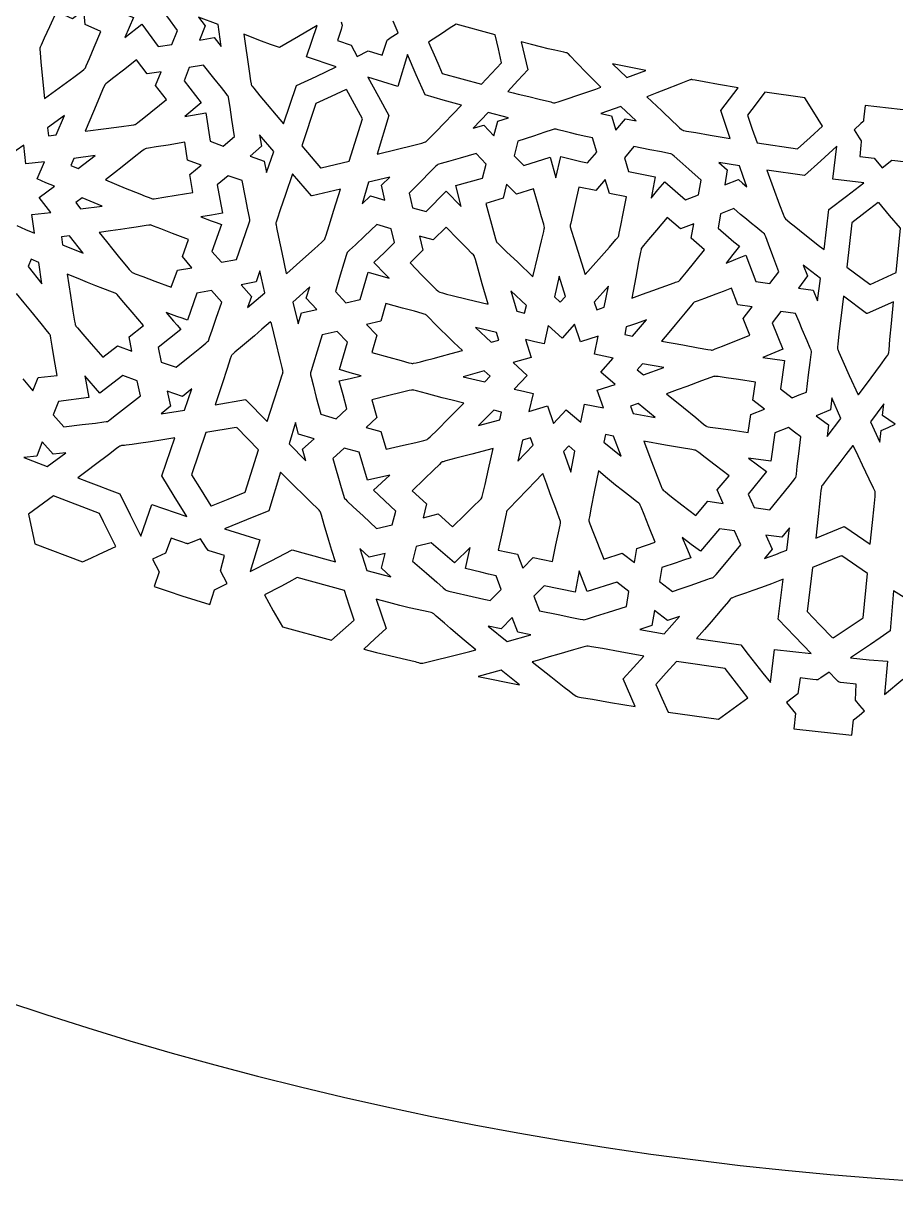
# Model space of a CAD drawing. Extents: x 2600 to 3740, y -1616 to -476.
# Drawn here: x 2990 to 3129.1, y -1616 to -1430.2 of the extents above; entities that cross this region are included whole.
import ezdxf

# ---------------------------------------------------------------- set-up
doc = ezdxf.new("R2010")
doc.units = 0
doc.layers.add('LAYER_1', color=18, linetype='CONTINUOUS')
doc.layers.add('LAYER_2', color=174, linetype='CONTINUOUS')

msp = doc.modelspace()

# ---------------------------------------------------------------- linework, layer by layer
at = {"layer": 'LAYER_1'}
for points in [[(3005.191865280258, -1423.89659436208), (3003.329438522445, -1425.334948854268), (3003.523118332016, -1427.594531373799), (3004.516030502753, -1428.031911112995), (3005.515130187092, -1428.455172902227), (3007.520692184555, -1429.284503297627), (3006.173615768539, -1432.467181520283), (3008.857819870102, -1430.339495973408), (3011.471024826156, -1433.895831422627), (3013.646149948227, -1433.559771852314), (3014.542374923813, -1431.334674196064), (3012.998297552373, -1429.212376780402), (3011.877822334203, -1427.652587413676), (3011.166764218943, -1426.668338508456), (3010.960333746668, -1426.39611435784), (3010.850938156234, -1426.272662477314), (3010.706976803601, -1426.199785931125), (3010.397158042776, -1426.072889386352), (3009.289707251867, -1425.637000887816), (3008.496954699444, -1425.317991227431), (3007.548103694148, -1424.92492615522), (3006.44559397481, -1424.452796817874)], [(2999.826432541, -1430.37657483083), (2999.629350021469, -1428.087298707783), (2997.80087406932, -1429.461932496846), (2995.275208786117, -1428.321460084736), (2994.150673589928, -1430.767170406379), (2993.321381842735, -1432.553705585713), (2992.802060970797, -1433.68561246036), (2992.663241933755, -1434.007501170182), (2992.607438400375, -1434.167437867939), (2992.602712906388, -1434.245408076574), (2992.605587946804, -1434.380000012928), (2992.633455165697, -1434.818947153682), (2992.772866899664, -1436.375181101594), (2993.348069503891, -1442.195300416768), (2998.045863091051, -1438.755964543065), (2999.292372293013, -1437.825569333216), (2999.636304914945, -1437.554611861321), (2999.737975096007, -1437.46730840254), (2999.792603805648, -1437.411975221455), (2999.874186565811, -1437.263517925627), (3000.020547100896, -1436.944957559372), (3000.51425367679, -1435.801504572382), (3001.287027895238, -1433.989570174089), (3002.352174118148, -1431.517108278096)], [(3021.037309005844, -1430.383593873799), (3017.898911789047, -1429.193591432393), (3018.984849289047, -1430.611346559346), (3018.098527267563, -1432.872454957783), (3020.401200607406, -1432.444537477314), (3021.503495529281, -1433.864337282002)], [(3065.241418197738, -1432.007098512471), (3058.995759323227, -1430.298663453877), (3057.906746046158, -1431.037458484093), (3056.812070974748, -1431.767890373618), (3054.612824752914, -1433.213885621846), (3055.691356624468, -1435.699035614984), (3056.239122339145, -1436.937865528223), (3056.796334579574, -1438.172442750752), (3063.063935592758, -1439.886889772236), (3064.665403092605, -1438.187575838151), (3066.261094406234, -1436.482837037861), (3065.747542217971, -1434.245813905322)], [(3035.131699874984, -1435.531695680439), (3036.867020919906, -1430.510394410908), (3033.847753121544, -1432.291041080673), (3030.818711593734, -1434.055011110127), (3029.396534248116, -1433.545658554599), (3027.981413817579, -1433.01670606031), (3025.157838180648, -1431.940570192158), (3025.978685230846, -1437.814576146341), (3026.212764947807, -1439.381718794656), (3026.290206187916, -1439.82096619363), (3026.319588070086, -1439.954276556448), (3026.342957809555, -1440.029956178486), (3026.381954069567, -1440.096868215856), (3026.458901077788, -1440.20596584779), (3026.726131769389, -1440.550901723266), (3027.710330866949, -1441.74902271604), (3031.448808029281, -1446.188556032002), (3033.548066452133, -1440.114154176533), (3036.706721091169, -1438.640048701511), (3039.857804611313, -1437.149829225361)], [(3069.36403019725, -1433.134784059346), (3069.891897537046, -1435.362141106651), (3070.434762313949, -1437.585894899189), (3068.858732026262, -1439.31720623418), (3067.270882919418, -1441.037677125752), (3068.095681037411, -1441.258198369829), (3068.922654910358, -1441.470365743382), (3070.581339974226, -1441.876449505606), (3072.243358217232, -1442.269549665793), (3073.90512974559, -1442.663287477314), (3074.111628969359, -1442.72414934833), (3074.31741492743, -1442.792367416233), (3074.524627416896, -1442.84587309036), (3074.629437297493, -1442.860212345176), (3074.735406234848, -1442.862597780049), (3074.913580124286, -1442.824423751053), (3075.275292709631, -1442.717559655842), (3076.548654507849, -1442.299876795793), (3078.554132709117, -1441.61378025795), (3081.290368393051, -1440.663501100361), (3082.105790451156, -1440.371814088643), (3080.89590741881, -1439.173411067668), (3079.848003843902, -1438.115339231623), (3078.223710121144, -1436.436432614148), (3077.204059392372, -1435.367581235874), (3076.911959559946, -1435.072078448829), (3076.818763298335, -1434.985834413624), (3076.760201767074, -1434.941272096455), (3076.691886693039, -1434.91427976065), (3076.569832724417, -1434.879800121366), (3076.165547653165, -1434.784977973455), (3074.723545822884, -1434.468075487927), (3073.689987262857, -1434.232391314688), (3072.450829072242, -1433.936149297385), (3071.008150350539, -1433.572547518208)], [(3054.056237533676, -1441.605151490986), (3052.642501671887, -1438.397668716382), (3051.246514633285, -1435.182421998799), (3049.698960617172, -1440.26475842458), (3044.92432530223, -1438.795977907002), (3046.597710991042, -1441.853713682141), (3048.286660507309, -1444.902880983174), (3046.414544418441, -1451.051135377705), (3049.668739361662, -1450.249403238377), (3052.048555555079, -1449.656759287236), (3052.909024326098, -1449.436578556709), (3053.549041656251, -1449.265949682599), (3053.967988627733, -1449.143965934693), (3054.094367317158, -1449.100932629877), (3054.165246322738, -1449.069720582783), (3054.228636625561, -1449.022229140995), (3054.330765567061, -1448.931646195313), (3054.651601860306, -1448.621797371376), (3055.76212554727, -1447.491509046952), (3059.878876999008, -1443.221698121846), (3056.961992756527, -1442.432754284891), (3055.50621343732, -1442.02894320354)], [(3011.079209640609, -1440.075518922627), (3011.944123581039, -1437.927386598408), (3009.720963791, -1438.259784059346), (3008.039429977523, -1435.998889283955), (3005.933424940765, -1437.650131399489), (3004.384028016118, -1438.847479907626), (3003.405202402985, -1439.605701560958), (3003.134117338049, -1439.824754427259), (3003.010911300766, -1439.93956311208), (3002.97031327886, -1440.006674464631), (3002.910045565081, -1440.127682255634), (3002.72945887164, -1440.530779178265), (3002.12078508934, -1441.97704256293), (3001.168214909579, -1444.268625670413), (2999.85507328807, -1447.395800905049), (3003.19190656227, -1446.958843841632), (3005.633928106474, -1446.641989949673), (3007.176455255393, -1446.430869965577), (3007.608945098717, -1446.360469794105), (3007.740240504336, -1446.333273844411), (3007.814805343734, -1446.311114625752), (3007.955793203629, -1446.220492394229), (3008.232933945349, -1446.011846799934), (3009.198061126027, -1445.245215707743), (3012.788407638656, -1442.347705201924)], [(3018.73317082225, -1436.838641481221), (3016.437867477523, -1437.253436403096), (3015.603837326156, -1439.381915407002), (3018.358781173813, -1442.866229371846), (3015.714387252914, -1445.066455201924), (3019.057999923813, -1444.482592897236), (3019.755219772445, -1448.977984742939), (3021.852860763656, -1449.770587282002), (3023.662675216781, -1448.233752565205), (3023.238338135905, -1445.542273874775), (3022.94190538037, -1443.570741476594), (3022.753004149486, -1442.324368492347), (3022.692511355572, -1441.974745880976), (3022.651261642563, -1441.808368043721), (3022.560112486473, -1441.668696148526), (3022.351164524352, -1441.393902062061), (3021.587691396105, -1440.434023740648), (3020.376480686009, -1438.918885930147)], [(3083.968911483871, -1436.62364514333), (3086.255128219711, -1438.839221315205), (3089.250764206039, -1437.717547731221)], [(3101.223191574203, -1444.097857789814), (3102.619911031235, -1442.288834487294), (3104.010567978012, -1440.475146608174), (3100.870030142172, -1439.916892671997), (3098.573526121716, -1439.499286527829), (3097.120401885609, -1439.242263622076), (3096.709902801987, -1439.180200710606), (3096.583633251463, -1439.166871609948), (3096.510003402816, -1439.165759401143), (3096.438519964005, -1439.182360334498), (3096.318242057097, -1439.221681408532), (3095.930728250729, -1439.366562483249), (3094.56384654991, -1439.907829871572), (3092.400164888093, -1440.758817639914), (3091.016651130477, -1441.290849189656), (3089.430489853012, -1441.88878186208), (3091.799453886556, -1444.148101348269), (3093.538739385598, -1445.795583457229), (3094.173018565043, -1446.387538501249), (3094.650797167297, -1446.823717808164), (3094.972381544505, -1447.103182580376), (3095.074696633762, -1447.183853641717), (3095.138078048813, -1447.224994020283), (3095.208393825861, -1447.249082933145), (3095.332869961853, -1447.27958001929), (3095.743917717767, -1447.360992713724), (3097.211696015015, -1447.613850207208), (3099.535243454161, -1448.002670537405), (3102.708390548813, -1448.546557740986), (3101.962006180737, -1446.323471394383)], [(3041.527421310531, -1440.755938844502), (3041.479356124984, -1440.778888063252), (3041.453950241195, -1440.732074098408), (3039.055684819274, -1441.867182763151), (3036.653214767563, -1442.993365602314), (3034.397294357406, -1449.722186403096), (3037.395402267563, -1453.219104127705), (3037.440156295883, -1453.210284547627), (3037.471192672836, -1453.243701295674), (3041.95215733348, -1452.17686779958), (3044.082177475082, -1445.407092408955), (3042.800460367365, -1443.083898858185)], [(3114.636666610824, -1442.089648561299), (3108.226186111557, -1441.177661256611), (3106.857367591394, -1443.013627458063), (3105.476197555648, -1444.840319948018), (3106.235691145778, -1447.053821254091), (3107.010312393295, -1449.262072877705), (3113.443387344467, -1450.177325563252), (3115.450231938546, -1448.38222724104), (3117.449498489486, -1446.578692750752), (3116.038482109925, -1444.337053439979)], [(2993.831055954086, -1446.864734010518), (2993.966279342758, -1448.112323121846), (2995.201676681625, -1447.985125856221), (2996.56063969432, -1444.855334596455)], [(3064.127648666488, -1444.383929567158), (3061.704545333969, -1446.925982789814), (3063.430871322738, -1446.425189332783), (3065.04233677684, -1448.124835328877), (3065.654336288559, -1445.774585084736), (3067.366143539535, -1445.265826539814)], [(3085.281159713852, -1443.421374635518), (3082.090516403305, -1444.583239869893), (3083.801980331527, -1444.937701539814), (3084.472794845688, -1447.224444703877), (3086.01824314891, -1445.396685914814), (3087.729630783188, -1445.751117067158)], [(3080.759873703109, -1448.44932873708), (3079.418688079779, -1448.162337898936), (3078.249249613272, -1447.896243397355), (3077.250589403546, -1447.656524474874), (3076.421738550555, -1447.448660374034), (3075.269589314603, -1447.150413607432), (3074.944353131554, -1447.070989426748), (3074.844020754991, -1447.051099305672), (3074.785050705063, -1447.045337037861), (3074.623982737643, -1447.080911705152), (3074.296964196509, -1447.179814342821), (3073.143166009459, -1447.558157572185), (3071.319837376632, -1448.161474811731), (3068.823159530746, -1448.970874147236), (3068.240334823715, -1451.297839479268), (3069.802514389145, -1452.848193483174), (3074.007020309555, -1451.507006959736), (3074.927972152816, -1454.806048707783), (3075.708894088852, -1451.439410524189), (3077.818897184059, -1451.947263442287), (3078.875968621381, -1452.192092581387), (3079.936326339828, -1452.421893434346), (3081.421151474105, -1450.707751588643)], [(3027.657044723617, -1447.955249147236), (3027.982179000961, -1449.784930543721), (3026.158356979477, -1451.383349733174), (3028.412629440414, -1452.155169801533), (3028.752778366195, -1453.98985608083), (3029.91871769725, -1450.616076783955)], [(3016.543534591781, -1454.276416139424), (3018.320771530258, -1452.804126100361), (3016.175675705063, -1451.993579225361), (3015.730119064438, -1449.149463014424), (3013.087900708261, -1449.58530158798), (3011.152647555666, -1449.891902450498), (3009.929286895737, -1450.087819788827), (3009.586106028363, -1450.15007031981), (3009.422746017563, -1450.191607789814), (3009.355226327142, -1450.230763187087), (3009.244851161026, -1450.307701657997), (3008.8945902861, -1450.573473920634), (3007.669417556204, -1451.542422428521), (3005.73212197813, -1453.075190911977), (3004.491707542981, -1454.045738144075), (3003.067597702133, -1455.148516969502), (3006.228657081137, -1456.449455665079), (3008.548230261241, -1457.385571202922), (3009.391527414175, -1457.716580712043), (3010.023334482347, -1457.956096940949), (3010.443278620746, -1458.104024059382), (3010.573685577214, -1458.143611755214), (3010.650986984359, -1458.16026623708), (3010.82062622549, -1458.149500672924), (3011.169161249667, -1458.101875523655), (3012.402897926261, -1457.90240054525), (3014.352155572334, -1457.574549452799), (3017.016892746078, -1457.131030397236)], [(3087.373833969223, -1449.819110231221), (3085.848733261215, -1451.624682740986), (3086.510438278305, -1453.783404664814), (3090.760644271957, -1454.663623170674), (3090.104691818344, -1458.057025270283), (3091.198721174778, -1456.747862837998), (3092.284921005355, -1455.432208375752), (3095.587380722152, -1458.328875856221), (3097.648660019027, -1457.528552369893), (3098.062661483871, -1455.165850953877), (3096.106906919983, -1453.433863337562), (3094.683488387822, -1452.157817349192), (3093.781371033812, -1451.353500565507), (3093.522351906872, -1451.133174243155), (3093.389520004379, -1451.036700563252), (3093.234258470064, -1450.991178003768), (3092.90711946967, -1450.919784352898), (3091.739993019899, -1450.690168112906), (3089.893708553578, -1450.329420515078)], [(3119.067063644516, -1455.044513063252), (3119.720525100814, -1449.771624879658), (3118.44027450053, -1450.950474947614), (3117.14952902837, -1452.11790145583), (3114.549912765609, -1454.432666139424), (3108.566968277084, -1453.581408815205), (3110.595427320198, -1459.127014790693), (3111.151376961884, -1460.603340611528), (3111.318811178281, -1461.014591144974), (3111.375396806058, -1461.138139181799), (3111.41408665477, -1461.206836061299), (3111.546556448923, -1461.341173923617), (3111.839450283772, -1461.598882813182), (3112.292930836673, -1461.979251411262), (3112.907160784978, -1462.481568399126), (3114.61851957722, -1463.849202269282), (3116.97482807933, -1465.696093873799), (3117.680196121322, -1466.235339479268), (3118.47071202098, -1459.85655529958), (3121.256958168593, -1457.731858755944), (3124.032304123031, -1455.592944459736)], [(2998.02906925975, -1451.710009889424), (2997.542344406234, -1452.85997326833), (2998.705216720688, -1453.341632203877), (3001.427110031234, -1451.270922975361)], [(3062.197556808578, -1450.960589723408), (3059.645335030673, -1451.677679897083), (3057.774858147994, -1452.191567325797), (3056.592987370509, -1452.519401683297), (3056.262423399329, -1452.618908233388), (3056.106583908188, -1452.67833264333), (3055.975415792442, -1452.788691187873), (3055.720970293701, -1453.035990755067), (3054.835539114442, -1453.93331758922), (3053.436874304834, -1455.354122409412), (3051.511559799301, -1457.282214479268), (3052.072396591293, -1459.589312867939), (3054.235322311508, -1460.180957155049), (3057.441727951156, -1456.953875856221), (3059.803597763168, -1459.391467408955), (3058.957497909652, -1456.057147340596), (3063.234338119613, -1454.857470826924), (3063.810685470688, -1452.645251588643)], [(3104.211358383285, -1452.927264528096), (3100.90487797557, -1452.350055055439), (3102.257310226547, -1453.538897828877), (3101.860482528793, -1455.934771852314), (3104.01711399852, -1455.078662233174), (3104.699922408337, -1455.668337897232), (3105.388238266098, -1456.25157483083), (3104.794882600554, -1454.591166039986)], [(3024.891099289047, -1455.267138795674), (3022.643616989242, -1454.496478395283), (3020.909226730453, -1455.957232789814), (3021.30494174379, -1458.20848942371), (3021.716523483383, -1460.456897096455), (3020.010893395977, -1460.765100250684), (3018.301316574203, -1461.051013307393), (3019.93440247243, -1461.656113676692), (3020.754292897221, -1461.949483251274), (3021.576737716781, -1462.235522584736), (3020.043610885727, -1466.542315797627), (3021.572388961898, -1468.273730592549), (3023.970826461898, -1467.827197389424), (3024.871527550734, -1465.245235361203), (3025.53758702469, -1463.358433523955), (3025.953312939663, -1462.163586556453), (3026.062397079997, -1461.824644485974), (3026.103013351547, -1461.657489137471), (3026.085985014977, -1461.486959672473), (3026.025247992384, -1461.137413826377), (3025.783230449035, -1459.900297565815), (3025.398125841317, -1457.944189505632)], [(3036.023713424789, -1457.699511842549), (3035.992387130844, -1457.666064576924), (3035.947388961898, -1457.674701051533), (3032.908356979477, -1454.163806276143), (3031.787476676804, -1457.475208704915), (3030.958373172778, -1459.895157370602), (3030.441068823079, -1461.427557014939), (3030.305598317251, -1461.862146185892), (3030.269753454168, -1461.996751649129), (3030.255585983383, -1462.076312379658), (3030.259600137062, -1462.155192946474), (3030.277822071478, -1462.290099146253), (3030.356158857431, -1462.727965363056), (3030.675291122193, -1464.275751494081), (3031.201295976242, -1466.719301466332), (3031.922486618148, -1470.058245973408), (3031.982667282211, -1470.006732301533), (3032.001099899398, -1470.083789186299), (3034.547122391111, -1467.806399448884), (3036.408951597562, -1466.138692514105), (3037.576906682228, -1465.074088114641), (3037.897656167475, -1464.765893032115), (3037.99169447508, -1464.667462411785), (3038.041306808578, -1464.606005983174), (3038.076608864237, -1464.53331198511), (3038.12672724097, -1464.403343857188), (3038.272569554416, -1463.972123549112), (3038.754772598555, -1462.428315085419), (3039.506421489161, -1459.983193989549), (3040.546021774398, -1456.645373658955)], [(3047.105225875961, -1455.998278932393), (3048.443726852523, -1454.709124879658), (3045.049996688949, -1455.532428102314), (3044.010209396469, -1458.947223024189), (3045.36386235057, -1457.662860231221), (3047.64120610057, -1458.363452272236)], [(3071.342599228012, -1456.566638307393), (3068.653275802719, -1457.407397584736), (3067.050095871078, -1455.831744508564), (3066.487176254379, -1458.078021364033), (3063.768830612289, -1458.911700563252), (3064.970379072783, -1463.366149090806), (3065.300569397188, -1464.553644262281), (3065.402142200983, -1464.885338455191), (3065.462937667953, -1465.041522340596), (3065.510236160433, -1465.103277843053), (3065.600468106855, -1465.202454933854), (3065.90896985972, -1465.513626174167), (3067.032787292906, -1466.591102945406), (3068.822189938639, -1468.282789353203), (3071.264977768051, -1470.597522096455), (3072.040716923091, -1467.295738787955), (3072.61702239602, -1464.881902937142), (3072.974683942415, -1463.354082537568), (3073.06552004178, -1462.92182437998), (3073.087888862764, -1462.788502655133), (3073.094491317855, -1462.710345582783), (3073.062299628414, -1462.545045717602), (3072.971746431055, -1462.208490388414), (3072.625538630253, -1461.019745097892), (3072.075834150792, -1459.140373230969)], [(3083.468049362289, -1457.296283082783), (3082.796799972641, -1455.109393434346), (3081.291749313461, -1456.845568971455), (3078.578019455063, -1456.283557252705), (3077.986499853954, -1458.90990556988), (3077.546663488962, -1460.830017141996), (3077.273965754604, -1462.04528103265), (3077.205123684698, -1462.389029179803), (3077.183862045395, -1462.557086305439), (3077.195533491377, -1462.633963449522), (3077.226470846573, -1462.764356611397), (3077.345453840929, -1463.185734081827), (3077.807026859784, -1464.671155262466), (3079.585992172348, -1470.215075807393), (3083.472261130848, -1465.844671040555), (3084.49979046298, -1464.667639881816), (3084.78034826406, -1464.328919069434), (3084.861787251078, -1464.221726350091), (3084.903794601547, -1464.15587170583), (3084.95265420055, -1463.993679109916), (3085.029541158648, -1463.651668187281), (3085.274701284211, -1462.430682576934), (3085.653883242392, -1460.497897304961), (3086.181695297348, -1457.858294801533)], [(2999.335740402328, -1457.994036989033), (2998.334214523422, -1458.749682740986), (2999.114930465805, -1459.748980836689), (3002.541962936508, -1459.322039918721)], [(3103.298974350082, -1459.724444703877), (3101.146897628891, -1460.566241578877), (3100.773644760238, -1462.821521119893), (3102.469210120131, -1464.276621093654), (3103.322589624634, -1464.997521799024), (3104.184121444809, -1465.708575563252), (3103.124283463273, -1467.059382658766), (3102.056313827621, -1468.403765992939), (3102.847422311607, -1468.095027552613), (3103.635263189908, -1467.77795081242), (3105.20606358348, -1467.131640748799), (3106.826016738998, -1471.360797242939), (3109.046124771225, -1471.676715211689), (3110.498639419662, -1469.785113649189), (3109.521940648191, -1467.254493370129), (3108.82062897941, -1465.397710633395), (3108.375796323785, -1464.224215281023), (3108.243650847927, -1463.896653449609), (3108.168534591781, -1463.743457155049), (3108.048076863409, -1463.628945779413), (3107.781369410986, -1463.41093693689), (3106.822712038185, -1462.649784538808), (3106.1375154699, -1462.099319827061), (3105.319575881756, -1461.430715336053), (3104.372269949801, -1460.640310487689)], [(3125.009766891586, -1471.775866823018), (3125.046674087631, -1471.802905397236), (3129.199681594955, -1469.910083131611), (3129.875710800277, -1462.844806032002), (3128.143001996703, -1460.798557372933), (3126.41778309642, -1458.745990114033), (3126.375924423324, -1458.777667360127), (3126.341531112777, -1458.737567262471), (3124.229437975785, -1460.366332378962), (3122.111325576889, -1461.987262086689), (3121.303700759994, -1469.038104371846), (3124.968011215316, -1471.794207887471)], [(3096.492669418441, -1464.434741334736), (3096.892037704574, -1462.153827028096), (3094.782929733383, -1462.96104748708), (3092.663621261703, -1461.123919801533), (3090.950473184634, -1463.179796304669), (3089.683723277969, -1464.672927629849), (3088.882172607311, -1465.616614550148), (3088.661722318487, -1465.886572850054), (3088.564622238266, -1466.024157838643), (3088.538762351084, -1466.098198810219), (3088.504895141141, -1466.229063819323), (3088.411980960263, -1466.660882518477), (3088.117329005594, -1468.202190619094), (3087.662141690942, -1470.64194723427), (3087.027894332992, -1473.974017457783), (3088.719227236052, -1473.387003656935), (3090.402787406893, -1472.777720475628), (3093.759606674301, -1471.530444459736), (3093.973535118339, -1471.462435861161), (3094.190847764954, -1471.400798921142), (3094.401343043122, -1471.326286996513), (3094.500846178094, -1471.278188338982), (3094.59481938182, -1471.219653444111), (3094.714017361601, -1471.100737481956), (3094.942016529281, -1470.837219915102), (3095.727742533055, -1469.880477293744), (3098.64137394725, -1466.276843385518)], [(3015.344270065414, -1467.360400514424), (3016.338792160141, -1464.646380739033), (3013.780172340423, -1463.67129022057), (3011.910647090227, -1462.950983074309), (3010.726584145496, -1462.500783818026), (3010.390465955162, -1462.381763560433), (3010.224351242172, -1462.336016969502), (3010.144641005144, -1462.337471637834), (3010.007905470346, -1462.352013418597), (3009.563092506559, -1462.417353363725), (3007.986236996034, -1462.672024112529), (3006.853130445764, -1462.849335101429), (3005.489528696468, -1463.051949956811), (3003.89489974638, -1463.273858771288), (3002.068711593734, -1463.509051637471), (3003.218134547315, -1464.957774065353), (3004.229145827651, -1466.219936652491), (3005.100638591124, -1467.295961472243), (3005.831505994114, -1468.186270597966), (3006.420641193004, -1468.891286103016), (3006.866937344175, -1469.411430060751), (3007.169287604011, -1469.747124544529), (3007.266137136046, -1469.845935131607), (3007.326585128891, -1469.898791627705), (3007.484341242156, -1469.975581313833), (3007.821227218915, -1470.11093923631), (3009.028661945743, -1470.564366742645), (3010.941435675033, -1471.273088051374), (3013.552094772445, -1472.251117067158), (3014.546616867172, -1469.537127809346), (3016.870805099594, -1469.176287965596)], [(3045.901429489242, -1468.314959840596), (3047.556007590617, -1466.737854522879), (3049.199403122055, -1465.149096803486), (3048.654839828598, -1462.947894410908), (3046.383607223617, -1462.250384645283), (3044.399871452632, -1464.118120259393), (3042.938571029445, -1465.47430837572), (3042.015653266333, -1466.332937397825), (3041.761071417391, -1466.580038624657), (3041.64706547557, -1466.707995729268), (3041.5816732598, -1466.867101256309), (3041.47070004128, -1467.205430475688), (3041.10472001057, -1468.416444444289), (3040.534544212606, -1470.334406540731), (3039.745591476547, -1472.952685670674), (3041.423417404281, -1474.723651246846), (3043.677934005844, -1474.221515016377), (3044.969064071762, -1469.836078004658), (3046.638316939539, -1470.332643776434), (3048.31520207225, -1470.802935914814), (3047.100152567081, -1469.566820034569), (3046.498027359395, -1468.943518458407)], [(3057.390931442367, -1462.685504274189), (3055.35874302684, -1464.724597291768), (3053.146874740707, -1464.119555787861), (3053.719300582992, -1466.355273561299), (3051.658433273422, -1468.386523561299), (3053.553565389382, -1470.31159219242), (3054.937855232928, -1471.722538714248), (3055.81873323002, -1472.609062864679), (3056.072714794261, -1472.852447718714), (3056.203629806625, -1472.960864381611), (3056.275957477757, -1472.992826843282), (3056.40472783539, -1473.03745164942), (3056.831418201301, -1473.16461507481), (3057.483344086649, -1473.342208217211), (3058.360148673722, -1473.570084636053), (3060.786966682199, -1474.176101540778), (3064.109017685043, -1474.981494264424), (3063.172028287369, -1471.73800675081), (3062.50565971386, -1469.359281376423), (3062.084010973721, -1467.855261078849), (3061.956862481541, -1467.434372501863), (3061.91279074449, -1467.307252360718), (3061.881181076156, -1467.235888795674), (3061.773433363211, -1467.106267159942), (3061.532380226015, -1466.854196616497), (3060.657806532357, -1465.976648662208), (3059.272357702152, -1464.591124644281)], [(2997.328950241195, -1464.079638795674), (2996.058549240219, -1464.229358033955), (2996.241227462875, -1465.475512819111), (2999.505662277328, -1466.827594117939)], [(2992.429337814438, -1468.287921266377), (2991.223801925766, -1467.788592653096), (2990.737031295883, -1468.938678102314), (2992.942933395492, -1471.698718385518)], [(3114.342816665756, -1468.721057252705), (3115.038758590805, -1470.462207155049), (3113.590428665268, -1472.380359010518), (3115.949708297836, -1472.713031129658), (3116.664952591049, -1474.427508668721), (3117.104008987533, -1470.884692506611), (3115.716435107503, -1469.811851434644)], [(2996.95077641307, -1470.163531617939), (2997.481552006861, -1473.575998774405), (2997.871295979937, -1476.072809878711), (2998.131396166895, -1477.6492073165), (2998.21638853889, -1478.090764155962), (2998.248243066721, -1478.224621923799), (2998.273240402328, -1478.300433473408), (2998.374036094064, -1478.445795115083), (2998.605012631539, -1478.73003585842), (2999.451905145517, -1479.718387740104), (3000.80271174786, -1481.271955298499), (3002.646226242172, -1483.397204713643), (3004.975983932602, -1481.601764039814), (3007.277497604477, -1482.471423463643), (3006.831193283188, -1480.158923463643), (3009.133134201156, -1478.352984742939), (3007.325709806049, -1476.228218174711), (3006.011632539768, -1474.666455389821), (3005.17813261175, -1473.681149725337), (3004.937608590038, -1473.408872481083), (3004.81244023143, -1473.28575451833), (3004.740556394194, -1473.246430348107), (3004.61149044468, -1473.189018302588), (3004.182886002037, -1473.017627077509), (3002.651303494832, -1472.432451534125), (3001.552620603151, -1472.009453183211), (3000.234873401337, -1471.493371757745), (2998.70020947583, -1470.879600241423)], [(3027.719880416977, -1469.639666871846), (3027.123154953109, -1471.41954358083), (3024.694825485336, -1471.871539430439), (3026.351258590805, -1473.721942262471), (3025.754533126938, -1475.501818971455), (3028.470399215805, -1473.164233522236)], [(3075.423470810043, -1470.478595094502), (3074.683259323227, -1473.809436158955), (3075.607949569809, -1474.638537721455), (3076.450654342758, -1473.708728151143)], [(3019.988084152328, -1472.788653688252), (3017.672257736313, -1473.203753785908), (3016.139115646469, -1477.510546998799), (3015.286486674262, -1477.214017252531), (3014.436507833113, -1476.909882315268), (3012.743501022445, -1476.282550172627), (3013.912910699662, -1477.639741717173), (3014.503501845103, -1478.313200799613), (3015.100129440414, -1478.981280641377), (3013.302440803181, -1480.442030806171), (3011.494172409164, -1481.889666871846), (3011.954301193344, -1484.179614381611), (3014.365067794906, -1485.006274537861), (3016.523617197769, -1483.251336964168), (3018.103797479864, -1481.967973927781), (3019.09641986528, -1481.148776150047), (3019.369525354263, -1480.910923833596), (3019.492295578109, -1480.786334352314), (3019.56406403596, -1480.630118140699), (3019.687769293161, -1480.296310527388), (3020.098404033201, -1479.099676859136), (3020.73902745341, -1477.203944874486), (3021.624467208969, -1474.616626100361)], [(3035.083680465805, -1474.006060914814), (3035.647111251938, -1472.215350465596), (3032.968232467758, -1474.625628785908), (3033.791428878891, -1478.113147096455), (3034.354859665023, -1476.322436647236), (3036.782578781234, -1475.799060182393)], [(3067.715409591781, -1472.808642701924), (3068.700341537582, -1476.083728151143), (3069.924249008285, -1476.37755139333), (3070.206406906234, -1475.161120729268)], [(3081.0344403535, -1474.658007936299), (3081.427392318832, -1475.843707399189), (3082.611703231918, -1475.451373414814), (3083.290192916977, -1472.107776002705)], [(3104.784409835922, -1477.223315553486), (3106.218385055648, -1475.401690797627), (3103.948129013168, -1475.078631715596), (3102.918839767563, -1472.40391858083), (3101.599393543902, -1472.925984013759), (3100.44093131298, -1473.370378476207), (3098.614748339987, -1474.043656550139), (3097.455869869844, -1474.458756923596), (3097.131538267486, -1474.58042926045), (3096.979874923813, -1474.650683717549), (3096.921712650626, -1474.703221160393), (3096.829486330097, -1474.801969177481), (3096.54159246609, -1475.136848520768), (3095.543296279812, -1476.347401548444), (3093.965001070197, -1478.262368182645), (3092.95210842702, -1479.477764534089), (3091.786721542465, -1480.861773805439), (3095.152635615209, -1481.459343648429), (3097.613881019835, -1481.905726761706), (3099.171295144639, -1482.180940586791), (3099.61132716095, -1482.248114466737), (3099.746720202254, -1482.263000352394), (3099.825715377914, -1482.265002565205), (3099.989966631359, -1482.220304521088), (3100.321859390823, -1482.101454013344), (3101.489237854489, -1481.646371347383), (3105.843045547592, -1479.902209596455)], [(3047.789605453598, -1474.865222291768), (3046.998948410141, -1477.645495729268), (3044.696587875473, -1478.217334108174), (3046.364800766098, -1479.875354127705), (3045.574143722641, -1482.655627565205), (3048.26109592528, -1483.398838591683), (3050.225150371316, -1483.949724875465), (3051.468512207736, -1484.292573124234), (3051.820622505773, -1484.38107258164), (3051.993386581527, -1484.411670045674), (3052.073358882269, -1484.404436461884), (3052.209791911454, -1484.381419935618), (3052.651716530285, -1484.287542261909), (3053.31851318828, -1484.12904543705), (3054.209534635694, -1483.904937873546), (3055.324133622785, -1483.614227983901), (3056.661662899809, -1483.255924180622), (3058.221475217026, -1482.829034876211), (3060.002923324691, -1482.332568483174), (3058.663766557565, -1481.068890236662), (3057.504125280893, -1479.95207545747), (3056.520039419845, -1478.986670638874), (3055.707548899594, -1478.17722227415), (3054.581513582163, -1477.044380879423), (3054.260048635324, -1476.730080835973), (3054.157971807137, -1476.637950068536), (3054.094338729965, -1476.589923219502), (3053.933057990522, -1476.52929834418), (3053.591170594088, -1476.428034043318), (3052.368611475599, -1476.096315878542), (3050.432732665201, -1475.580226152312)], [(3123.163907363998, -1489.338153199971), (3123.19761021434, -1489.410510377705), (3125.21084401762, -1486.689346612975), (3126.682605495817, -1484.697165555322), (3127.60205011178, -1483.429500536791), (3127.851264678563, -1483.065965708459), (3127.922651966029, -1482.951528443623), (3127.958333328354, -1482.881884889424), (3127.977864024459, -1482.803474763316), (3127.999951106505, -1482.66594560051), (3128.053049392294, -1482.21382073564), (3128.203727197751, -1480.603338844758), (3128.430446166653, -1478.055088350232), (3128.753285720932, -1474.573718385518), (3124.557359054672, -1476.461810426533), (3124.520093277084, -1476.434802369893), (3124.478074386703, -1476.453051881611), (3120.77068455516, -1473.692187623799), (3120.362751232392, -1477.164281122363), (3120.054814091233, -1479.703740109672), (3119.867389238922, -1481.310207277873), (3119.825280204597, -1481.763457271104), (3119.818248510007, -1481.902566829728), (3119.820992782699, -1481.983325319111), (3119.841372392998, -1482.059254046352), (3119.887336041717, -1482.186722852118), (3120.055292527291, -1482.596412719202), (3120.690261761121, -1484.035725615405), (3121.714333650209, -1486.303376327328), (3123.11594136058, -1489.40147717458)], [(3113.157986953842, -1476.444903688252), (3110.805737808334, -1476.110186891377), (3109.411233261215, -1477.911212282002), (3111.135320022689, -1482.155230836689), (3107.918340042221, -1483.442859010518), (3111.367131546127, -1483.933642701924), (3110.762948349105, -1488.464984254658), (3112.612702682602, -1489.882617311299), (3113.741410390384, -1489.42748959559), (3114.864270523178, -1488.95811779958), (3115.208537482757, -1486.245042409256), (3115.4678430448, -1484.260788463974), (3115.626090762475, -1483.0054939863), (3115.662287790039, -1482.651249679868), (3115.667184188949, -1482.479296998799), (3115.614657255567, -1482.315297411464), (3115.481843321615, -1481.984464028286), (3114.986715469708, -1480.818649422384), (3114.204522668645, -1478.974560277052), (3113.712877548247, -1477.795883719588)], [(3029.49423344432, -1477.801532106221), (3029.432923629867, -1477.854052858174), (3029.414185836898, -1477.775561647236), (3028.033496847583, -1478.962347610725), (3026.820806801938, -1479.993925599203), (3024.909856480593, -1481.601567946652), (3023.702200750731, -1482.618709280623), (3023.368628944439, -1482.912161002255), (3023.270548158649, -1483.006212940305), (3023.218705490219, -1483.065570192158), (3023.181608246719, -1483.137294111321), (3023.128743249945, -1483.266082534516), (3022.974516534375, -1483.694261342382), (3022.463721979801, -1485.228885949669), (3021.667226431414, -1487.65997920408), (3020.565934494125, -1490.978076295674), (3025.389283493148, -1490.159076051533), (3025.423219040023, -1490.194720582783), (3025.47161991893, -1490.185839967549), (3028.892396286117, -1493.683520631611), (3029.951722724895, -1490.35178024058), (3030.73630789331, -1487.916811052284), (3031.225115999584, -1486.375038572596), (3031.352029969487, -1485.937984069067), (3031.384964038767, -1485.802719271233), (3031.397111251938, -1485.722888307393), (3031.390058000298, -1485.644394831925), (3031.365988054866, -1485.510654905288), (3031.268597921722, -1485.077179366695), (3030.889415559999, -1483.544451225569), (3030.288361592342, -1481.120602575062), (3029.913631951778, -1479.573226399742)], [(3065.455613449203, -1479.477069215596), (3062.081139877426, -1478.666949586689), (3064.602731063949, -1481.026660280049), (3065.821709945785, -1480.677050905049)], [(3082.064835861313, -1485.769397096455), (3084.042535141098, -1483.558062867939), (3081.090745285141, -1482.946765260518), (3081.680085495102, -1480.042468385518), (3078.837640121566, -1480.96690686208), (3077.899026229965, -1478.151629762471), (3075.893212631332, -1480.357135133564), (3073.666886642563, -1478.382983522236), (3073.023927047836, -1481.276171998799), (3071.555009953022, -1480.939110650141), (3070.089013412582, -1480.589404420674), (3070.989312484848, -1483.444873170674), (3068.101517990219, -1484.275378541768), (3070.336594894516, -1486.335864381611), (3068.279168441879, -1488.481158571064), (3069.771787986561, -1488.837219884985), (3071.267381027328, -1489.180407838643), (3070.624421432602, -1492.073626832783), (3073.557084396469, -1491.167834596455), (3074.532334640609, -1493.990710573018), (3076.574784591781, -1491.792773561299), (3078.891320541488, -1493.785632448018), (3079.480668380844, -1490.881305055439), (3082.486054733383, -1491.503711061299), (3081.485299423324, -1488.675708131611), (3084.354577377426, -1487.756671266377)], [(3086.138726547348, -1478.573901490986), (3085.901719406234, -1479.799975709736), (3087.135354354965, -1480.049853639424), (3089.370454147445, -1477.440631227314), (3087.758248184502, -1478.017807835076), (3086.949722558772, -1478.299492269788)], [(3040.389771774398, -1485.390033082783), (3041.680909469711, -1481.004626588643), (3040.051331832992, -1479.307574586689), (3037.653107956039, -1479.824633912861), (3036.848634806914, -1482.43825994832), (3036.252633388369, -1484.348489728576), (3035.881496939207, -1485.557956456931), (3035.785375965269, -1485.900726552678), (3035.751618698227, -1486.069293336689), (3035.777707191543, -1486.242250615513), (3035.858840879629, -1486.595204501096), (3036.180352577786, -1487.841397852369), (3036.704371268048, -1489.808464910158), (3037.419114425766, -1492.496997194111), (3039.855363205063, -1493.24522717458), (3041.573655441391, -1491.663043336689), (3040.961604861906, -1489.429036130899), (3040.365845993148, -1487.190631227314), (3042.114871099731, -1486.80308390973), (3043.858689621078, -1486.392413453877), (3042.120272990972, -1485.904845890141), (3041.253856879271, -1485.651302637511)], [(3063.502122238266, -1485.580005006611), (3060.125901535141, -1486.523822145283), (3063.561639145004, -1487.348620729268), (3064.441895797836, -1486.447833375752)], [(3088.723718002426, -1484.445453004658), (3087.899918869125, -1485.399401979268), (3088.873437240707, -1486.203265504658), (3092.142373397934, -1485.042193727314)], [(3008.153718307602, -1487.170642213643), (3005.861802414047, -1486.304644899189), (3002.169801071273, -1489.141497926533), (2999.765748336898, -1486.38585217458), (3000.440049484359, -1489.840106324971), (2995.592515304672, -1490.451739625752), (2994.758500412094, -1492.580218629658), (2996.452668502914, -1494.502459840596), (2999.360694502959, -1494.151957269645), (3001.48905805454, -1493.899715552687), (3002.833716271227, -1493.731927034371), (3003.210892476974, -1493.675387832407), (3003.390626266586, -1493.634784059346), (3003.539214910632, -1493.542330548573), (3003.831844208898, -1493.328886189174), (3004.851695606552, -1492.544048816944), (3008.64706547557, -1489.57774670583)], [(3106.3368962556, -1490.235186891377), (3106.745400741684, -1487.373828248799), (3104.035689894669, -1486.98060591704), (3102.054083737118, -1486.68592040673), (3100.800321064149, -1486.504956578686), (3100.446299407858, -1486.461865564518), (3100.274140670883, -1486.452899293721), (3100.196421463454, -1486.46978889761), (3100.065167097496, -1486.509254134603), (3099.6416644572, -1486.654427041762), (3098.14796451352, -1487.199351325781), (3095.786825915122, -1488.063920687519), (3094.27902495643, -1488.608649941828), (3092.552033737289, -1489.224383668721), (3095.245559995189, -1491.430753439511), (3097.215391880475, -1493.046643783088), (3098.468527299148, -1494.058738969385), (3098.828520679131, -1494.334202212906), (3098.942256484767, -1494.413559543271), (3099.011964157211, -1494.45372326833), (3099.182445382224, -1494.49479361631), (3099.540640886318, -1494.553668347948), (3100.817956251691, -1494.732732969113), (3102.839473293213, -1495.006721145649), (3105.600755050766, -1495.391436891377), (3106.00925953685, -1492.530108766377), (3108.210690811264, -1491.672625856221)], [(3015.359849289047, -1489.664569215596), (3012.89740116893, -1488.821460084736), (3013.431931808578, -1491.227343873799), (3011.934098556625, -1492.432879762471), (3015.676469162094, -1491.827563600361), (3016.842408493148, -1488.453784303486)], [(3045.56259281932, -1490.189502076924), (3046.363396957504, -1493.003588990986), (3044.643067672836, -1494.612140016377), (3047.016213729965, -1495.26134045583), (3047.845689132797, -1498.083270387471), (3050.586326047805, -1497.44740500615), (3052.592329468275, -1496.984479441277), (3053.858429850522, -1496.682658944228), (3054.212369669911, -1496.588464737192), (3054.379357650863, -1496.530108766377), (3054.44414214955, -1496.483466791652), (3054.548593160624, -1496.393893767252), (3054.876895740837, -1496.086613440438), (3056.013910279824, -1494.96412777182), (3057.79681760223, -1493.173193696672), (3060.232034042465, -1490.724353151143), (3058.395803352406, -1490.275442595566), (3056.793456689779, -1489.869993618412), (3054.28653170857, -1489.209447694625), (3052.703491622336, -1488.782649970289), (3052.256001078427, -1488.669386242448), (3052.117838397404, -1488.639972085027), (3052.036568954574, -1488.629535035908), (3051.862938635889, -1488.655574181271), (3051.508310692599, -1488.734489252942), (3050.254847639575, -1489.041742028172), (3048.273751210237, -1489.532883067524)], [(3088.026849105941, -1490.810778932393), (3086.813187912094, -1491.232837037861), (3087.252229049789, -1492.407214479268), (3090.732964828598, -1493.014788942158)], [(3118.913205459701, -1489.908587770283), (3118.699578598129, -1491.773639039814), (3116.415768936264, -1492.743090944111), (3118.423234298813, -1494.186206178486), (3118.20960743724, -1496.051257448018), (3120.382325485336, -1493.181048707783)], [(3127.019639328109, -1492.692309694111), (3127.198457077133, -1490.823413209736), (3125.083047226059, -1493.700061158955), (3126.609498336898, -1496.978686647236), (3126.788319900619, -1495.109820680439), (3127.923794022869, -1494.603472301032), (3129.054551437484, -1494.086596803486), (3128.033824109601, -1493.394198782611)], [(3064.992448166, -1491.864428834736), (3062.57212193309, -1494.322009401143), (3065.979066207992, -1493.385577516377), (3066.26125462352, -1492.169024782002)], [(3024.024247482406, -1494.641803102314), (3023.975419357406, -1494.650561647236), (3023.941087082016, -1494.614795045674), (3019.076844528305, -1495.419635133564), (3016.82089360057, -1502.148608522236), (3018.347904327862, -1504.627510957382), (3019.88258488475, -1507.10167248708), (3019.936204269516, -1507.082019166768), (3019.968064621078, -1507.129412965596), (3022.663909858025, -1506.029851918366), (3025.356339767563, -1504.921954469502), (3027.486405685531, -1498.152087526143)], [(3033.876359298813, -1495.680957155049), (3033.388520553695, -1493.829974489033), (3032.34872563182, -1497.24473889333), (3035.020585373031, -1499.934161500752), (3034.517396286117, -1498.078448610127), (3036.363984420883, -1496.446246461689)], [(3112.001687362777, -1494.628650026143), (3109.828431442367, -1495.47374279958), (3109.224248245346, -1500.005053834736), (3105.648919418441, -1499.49620373708), (3108.515084579574, -1501.649585084736), (3105.593850448715, -1505.232470826924), (3106.521920517074, -1507.364062623799), (3109.045068100082, -1507.723162965596), (3112.070279721972, -1504.003761590595), (3112.867826067057, -1503.001578326034), (3113.084266591415, -1502.713390776127), (3113.177792862045, -1502.566577272236), (3113.215435182306, -1502.398802299305), (3113.267002744383, -1502.046518957917), (3113.419904189184, -1500.790542405445), (3113.652478386858, -1498.802878086173), (3113.980706527816, -1496.087756471455), (3112.986564918569, -1495.364487287433)], [(2994.728181198227, -1498.875262574971), (2992.992219284164, -1496.921313600361), (2992.105882003891, -1499.182421998799), (2990.073121383773, -1499.412768678486), (2993.78656132518, -1500.820758180439), (2996.747697189438, -1498.635028199971)], [(3012.047028854477, -1502.329760865986), (3014.146287277328, -1496.255328492939), (3012.205037240287, -1496.567473366769), (3010.263557611052, -1496.878705475203), (3008.320022404798, -1497.175627632544), (3007.346913340032, -1497.314535859025), (3006.372605636703, -1497.444842653096), (3006.126921148531, -1497.464261023269), (3005.879158780184, -1497.475701264352), (3005.756425731212, -1497.485747509527), (3005.635486020517, -1497.502580730081), (3005.517110584206, -1497.529128095229), (3005.402070358383, -1497.568316774189), (3005.33055541353, -1497.608006160961), (3005.213535699627, -1497.686671181991), (3004.842014766723, -1497.959375414421), (3003.5422764949, -1498.955411653913), (3001.487380375765, -1500.531582094168), (3000.171912133722, -1501.529454077552), (2998.661851242172, -1502.663043336689), (3000.332439712007, -1503.299282628607), (3002.002793422134, -1503.936340012085), (3003.677206071577, -1504.562206821537), (3004.517276279486, -1504.867191053008), (3005.359971359359, -1505.164874391377), (3007.035966033352, -1508.553157018368), (3008.72812016307, -1511.933398561299), (3010.463395431625, -1506.912188844502), (3016.055360153305, -1508.82677014333), (3014.044187823432, -1505.582588132757)], [(3070.857179000961, -1496.268115358174), (3069.608048751938, -1496.647143678486), (3068.867837265121, -1499.977984742939), (3071.269746139633, -1497.457995729268)], [(3084.103814437973, -1495.976031617939), (3082.824921920883, -1495.716998414814), (3082.587891891586, -1496.943225221455), (3083.94577378628, -1498.074332546474), (3085.318581894027, -1499.187396364033)], [(3088.925362899887, -1496.820361451924), (3090.157721251968, -1500.029304643226), (3091.06086829376, -1502.376813553239), (3091.64459561591, -1503.856100074704), (3091.819736754197, -1504.268038656212), (3091.878662170257, -1504.391710552545), (3091.918694809066, -1504.460376100361), (3092.045559104988, -1504.585942446562), (3092.325466096437, -1504.82645797247), (3092.758809242566, -1505.180914619027), (3093.345982002527, -1505.648304327175), (3094.983390200559, -1506.917850692008), (3097.240838363754, -1508.627032594502), (3099.148759201156, -1506.370318727314), (3101.584557846176, -1506.716998414814), (3100.665421798813, -1504.560504274189), (3102.543832138168, -1502.299578981221), (3100.328037784645, -1500.616868382496), (3098.716420484454, -1499.373272964339), (3097.697389702649, -1498.586696521419), (3097.406472213969, -1498.370385351508), (3097.259354904281, -1498.275042848408), (3097.181379360038, -1498.249734271632), (3097.043926497602, -1498.217057388492), (3096.590952353057, -1498.128416221657), (3094.975275129606, -1497.849706915557), (3092.418139792394, -1497.419995226762)], [(3045.843491867172, -1504.592456178486), (3048.419366195785, -1502.194232301533), (3044.854722335922, -1503.010577516377), (3043.535279586898, -1498.545428590596), (3041.172044113266, -1497.898913698018), (3039.358048751938, -1499.556353883564), (3040.685026878549, -1504.186998884918), (3041.048796585447, -1505.421395668757), (3041.160082858637, -1505.766077327788), (3041.225953415023, -1505.928210573018), (3041.347498521206, -1506.066700352713), (3041.619413840958, -1506.33413171855), (3042.608655761283, -1507.260223143976), (3044.182280456233, -1508.715292719958), (3046.328889206039, -1510.708148317158), (3048.829377487289, -1510.148761110127), (3049.405724838363, -1507.936572389424)], [(3052.006348922836, -1504.737780885518), (3054.284730270492, -1506.770984010518), (3053.721818283188, -1509.017260865986), (3056.121529892074, -1508.402606324971), (3058.428613021957, -1510.442859010518), (3060.393260328472, -1508.52587316601), (3061.831855200524, -1507.124022734144), (3062.7342762184, -1506.230581834508), (3062.981258588362, -1505.972413121647), (3063.090401962387, -1505.838824586689), (3063.119832829335, -1505.766256366703), (3063.159146242489, -1505.63708300657), (3063.268654379798, -1505.209396093175), (3063.619831605123, -1503.67998808506), (3064.16367239653, -1501.258204199342), (3064.919915512191, -1497.951648073018), (3061.486702765546, -1498.869033337669), (3058.970610508428, -1499.525124585713), (3057.380628730486, -1499.943465919695), (3056.935738642972, -1500.070837900957), (3056.801310439639, -1500.115361788264), (3056.725747421371, -1500.147601442158), (3056.591322493069, -1500.257304789313), (3056.33001440767, -1500.503666248677), (3055.420229431768, -1501.398229612907), (3053.983353826033, -1502.815023752602)], [(3076.970246627914, -1497.534076051533), (3076.108041122543, -1498.459979371846), (3077.281220749008, -1501.72032483083), (3077.959702804672, -1498.376696901143)], [(3120.945332840072, -1510.446582155049), (3120.990479782211, -1510.428698854268), (3125.054631546127, -1513.228808717549), (3125.398055847889, -1509.749343458673), (3125.659079240476, -1507.204267283028), (3125.816617837707, -1505.594420198667), (3125.849991623633, -1505.140470068234), (3125.854176613398, -1505.001284293895), (3125.849587753402, -1504.920642213643), (3125.826457916989, -1504.844521032456), (3125.775255410254, -1504.717264175353), (3125.590342662183, -1504.308726124101), (3124.90245816214, -1502.87123150833), (3123.813298675013, -1500.598281417579), (3123.126792193087, -1499.145424022601), (3122.350228622543, -1497.479998903096), (3122.301518753158, -1497.543261842549), (3122.26707203685, -1497.47081311208), (3121.162259671386, -1498.928514459828), (3120.18959753636, -1500.198232856829), (3118.653080727086, -1502.181438360887), (3117.68223514795, -1503.435864748841), (3117.416662050597, -1503.794609250715), (3117.340189446634, -1503.907708437001), (3117.301774337875, -1503.976947145283), (3117.28045831475, -1504.054840010948), (3117.255568867027, -1504.191822390892), (3117.193785210176, -1504.642727690861), (3117.013207437585, -1506.250004431792), (3116.739489218349, -1508.793529323902), (3116.352078750717, -1512.268054323018), (3120.904939010727, -1510.419268922627)], [(3030.984101608383, -1501.726306276143), (3029.111985519516, -1507.874530153096), (3025.584300201231, -1509.332242396413), (3022.050340011703, -1510.774676637471), (3027.699693039047, -1512.512683229268), (3026.152177169906, -1517.594897584736), (3029.507989299226, -1515.854853146173), (3032.855470016586, -1514.098834352314), (3034.571101577055, -1514.60033919014), (3036.293610477973, -1515.078169193363), (3038.019411666507, -1515.544565113463), (3039.744920089828, -1516.011767701924), (3039.189607339234, -1514.207075106117), (3038.71192732507, -1512.626565242892), (3037.975925640235, -1510.143588582789), (3037.509835303733, -1508.573827458816), (3037.369544474983, -1508.134837015753), (3037.321106722662, -1508.002415325206), (3037.286576583969, -1507.928271608174), (3037.167279469651, -1507.791577567963), (3036.90139357489, -1507.526441300272), (3035.940041372703, -1506.601838917253), (3034.422891834743, -1505.136458128718), (3033.462259270265, -1504.195348854132), (3032.370316818344, -1503.112292604268)], [(3072.844804123031, -1501.929919557393), (3071.566672773843, -1503.268660264383), (3070.442998006236, -1504.433614898375), (3068.670612569524, -1506.251331189645), (3067.550836520405, -1507.401398915765), (3067.24292348729, -1507.73179284332), (3067.153228851036, -1507.836832271596), (3067.106858566391, -1507.902148561299), (3067.053954365658, -1508.062871640184), (3066.970261638279, -1508.403176425706), (3066.702735956603, -1509.619632982247), (3066.288732227404, -1511.545721962103), (3065.712701156723, -1514.175647096455), (3068.809304550277, -1514.816912965596), (3069.634003952133, -1517.035601930439), (3071.29265721141, -1515.331195192158), (3074.389176681625, -1515.972461061299), (3074.932620473562, -1513.33584856796), (3075.33785250158, -1511.40805802558), (3075.58822179357, -1510.188067145591), (3075.650129484772, -1509.843177113815), (3075.667077377426, -1509.674853639424), (3075.65118870026, -1509.596734938879), (3075.611807857881, -1509.465030886314), (3075.464362573239, -1509.040403920618), (3074.907287874715, -1507.543034915414), (3074.024539613948, -1505.175341751706), (3073.470002376502, -1503.662809587882)], [(3081.698235824691, -1501.545611696064), (3081.044287541848, -1504.874067184059), (3080.556240536872, -1507.307793865552), (3080.255007292139, -1508.847894367086), (3080.180980980605, -1509.283179371164), (3080.164259053927, -1509.417190861419), (3080.161500290023, -1509.495471315205), (3080.206219663928, -1509.662111395334), (3080.325608735108, -1509.998891677512), (3080.783908988354, -1511.183260828653), (3082.547189071762, -1515.597949342549), (3085.489716842758, -1514.644366578877), (3087.436089828598, -1516.159472780049), (3087.83545811473, -1513.878558473408), (3090.748757675277, -1512.92003186208), (3089.722041019264, -1510.374443578902), (3088.98373013848, -1508.506642966875), (3088.515237332126, -1507.326310728231), (3088.376364050358, -1506.996970468376), (3088.297974899398, -1506.843127565205), (3088.241124169181, -1506.784288015212), (3088.134144069307, -1506.692179385637), (3087.772120024642, -1506.405556362603), (3086.472086404025, -1505.404497585026), (3085.54337388429, -1504.679667729928), (3084.435062262417, -1503.798374830254), (3083.151800066515, -1502.755421835725)], [(3002.104813888656, -1508.300647096455), (2994.780762985336, -1505.533221559346), (2990.790757492172, -1508.437365846455), (2991.823075607406, -1513.154986696064), (2999.394486740219, -1516.015857057393), (3000.731048806834, -1515.424081714856), (3002.062408957284, -1514.82059378751), (3004.716523483383, -1513.594653444111), (3003.395352660392, -1510.955135476877), (3002.744390447229, -1509.630636633482)], [(3103.422494247543, -1511.106005983174), (3100.996774032699, -1510.760730104268), (3097.971574142563, -1514.328784303486), (3096.501680261376, -1513.24380060067), (3095.771091200472, -1512.695511515603), (3095.046517685043, -1512.139361696064), (3095.729299880411, -1513.764913816351), (3096.422684982406, -1515.385974244893), (3095.276609105081, -1515.787748908233), (3094.125807792005, -1516.175975870653), (3091.818002060043, -1516.934161500752), (3091.444756820785, -1519.189471559346), (3093.493752792465, -1520.764575319111), (3094.917894966982, -1520.287553060905), (3096.335961654997, -1519.79249326924), (3099.164094284164, -1518.779254274189), (3099.404656418116, -1518.705823917579), (3099.648901032036, -1518.639544984924), (3099.768937150141, -1518.602341574423), (3099.885733345628, -1518.558831146121), (3099.99790277096, -1518.506315408756), (3100.104058578598, -1518.442096071064), (3100.230314650711, -1518.319688554495), (3100.472459653522, -1518.04801723131), (3101.307881113538, -1517.061243986734), (3104.407502487289, -1513.344500856221)], [(3110.980206802475, -1512.121386842549), (3108.403073623764, -1511.75792248708), (3109.422471359359, -1514.027240114033), (3108.210767105209, -1515.496905641377), (3109.980327204298, -1514.84080646358), (3110.862235855115, -1514.505177647668), (3111.740819290268, -1514.161029176533), (3112.179875686752, -1510.618213014424)], [(3021.401673629867, -1517.490893678486), (3022.083314254867, -1515.029620485127), (3020.154609923521, -1514.448476007124), (3019.639942728762, -1514.291675015391), (3019.496797718173, -1514.243240361532), (3019.430451706039, -1514.213458375752), (3019.323924105496, -1514.071455020354), (3019.089321560547, -1513.714551678253), (3018.216538742172, -1512.374652223408), (3016.72285703848, -1512.945638786767), (3016.323276675683, -1513.096489898697), (3016.209784310842, -1513.135361357006), (3016.153626754867, -1513.148761110127), (3016.082446292447, -1513.133858340304), (3015.938170496195, -1513.088904662101), (3015.429632725005, -1512.913242382275), (3014.62661308691, -1512.63056987409), (3013.527711227523, -1512.249682740986), (3012.632478073227, -1514.641558961689), (3010.594590499984, -1515.607623414814), (3011.631730392563, -1517.626513795674), (3010.84530766307, -1519.972216920674), (3013.053947235988, -1520.718746442211), (3015.26845635932, -1521.447910284268), (3017.488622885016, -1522.159663540719), (3019.714234665023, -1522.853961305439), (3020.456773117172, -1520.493975953877), (3022.48251469432, -1519.470294313252)], [(3047.094796493637, -1517.049304323018), (3047.706796005355, -1514.699023561299), (3045.153764083969, -1515.259448365986), (3043.66114170848, -1513.878070192158), (3044.772012069809, -1517.386889772236), (3048.603867843734, -1518.430438356221)], [(3065.388078048813, -1518.251391725361), (3064.155988794032, -1517.984379557516), (3062.927720131929, -1517.699895370268), (3060.475999191391, -1517.109759645283), (3061.256921127426, -1513.743121461689), (3058.728516891586, -1516.214099244893), (3055.030793502914, -1512.975817994893), (3052.641366317855, -1513.577533082783), (3052.058541610824, -1515.904498414814), (3054.280062815934, -1517.855228595456), (3055.903054737951, -1519.285212533904), (3056.934499553801, -1520.183500301479), (3057.230573727205, -1520.429836268477), (3057.381379440414, -1520.539141969502), (3057.536630122288, -1520.593625868222), (3057.8639103795, -1520.685535188548), (3059.034188268441, -1520.979281109879), (3060.891470404256, -1521.41568176522), (3063.435014083969, -1521.990039186299), (3063.942605674616, -1522.097094651411), (3064.450990036117, -1522.200457887471), (3066.200646713363, -1520.441333131611)], [(3119.08949024974, -1528.103869752705), (3119.130132034408, -1528.144519166768), (3121.533770519934, -1526.555006979153), (3123.932351425277, -1524.957873658955), (3124.608395889389, -1517.892443971455), (3120.501229599105, -1515.087756471455), (3120.455655410873, -1515.10557873708), (3120.414830520736, -1515.078204469502), (3115.81898243724, -1516.922168092549), (3115.011346176254, -1523.973101930439), (3117.023069958579, -1526.057061817676), (3119.041329696762, -1528.134692506611)], [(3084.62600071727, -1519.266192750752), (3079.922746017563, -1520.765460328877), (3079.266676461323, -1519.116173014222), (3078.62143833934, -1517.462603883564), (3077.965485885727, -1520.856005983174), (3073.026917770492, -1519.833300905049), (3071.391061142074, -1521.516192750752), (3072.276887252914, -1523.821093873799), (3075.255186265632, -1524.441870702417), (3077.434258805599, -1524.897044436809), (3078.81414271583, -1525.174380829149), (3079.204400760736, -1525.242536819604), (3079.39487583934, -1525.261645631611), (3079.57755280369, -1525.221374385896), (3079.948929832693, -1525.113196647501), (3081.258808637663, -1524.699548572766), (3083.326561360243, -1524.03355516759), (3086.15423710643, -1523.128070192158), (3086.568238571273, -1520.765338258564)], [(3041.197755172836, -1520.615008668721), (3033.645798996078, -1518.549029664814), (3032.346631812276, -1519.24910938033), (3031.041489009033, -1519.938070687191), (3028.421143844711, -1521.296893434346), (3029.847780789043, -1523.84874794498), (3030.570146535481, -1525.119537040093), (3031.303620651352, -1526.38389904958), (3039.1106122285, -1528.519671754658), (3042.718736007797, -1525.309771852314), (3041.95467254686, -1522.963547752441)], [(3110.374081924545, -1525.189410524189), (3111.164597824203, -1518.81065686208), (3109.329035946682, -1519.520531012982), (3107.716779511722, -1520.122190963629), (3106.330714144916, -1520.622390206201), (3105.173725471859, -1521.027882232875), (3103.558520709364, -1521.581758607251), (3103.106075871114, -1521.74364993931), (3102.969905298936, -1521.798788544386), (3102.894250228988, -1521.837848024189), (3102.832484990856, -1521.892074073343), (3102.734263401333, -1521.994191625161), (3102.427183267346, -1522.340794840745), (3101.3615998742, -1523.59432894741), (3099.677213637208, -1525.577548007504), (3098.596629948413, -1526.836257414874), (3097.353738144027, -1528.269549684346), (3104.432854965316, -1529.277270631611), (3105.593964226486, -1530.785729566293), (3106.759479169941, -1532.290837797838), (3107.93453929563, -1533.788407136211), (3109.1242841035, -1535.274249391377), (3109.77773030101, -1530.001452760518), (3115.652695968734, -1530.649951295674), (3113.007486685902, -1527.925386502504)], [(3046.266892746078, -1522.001788453877), (3047.045287230679, -1524.335880305907), (3047.841683700668, -1526.663897828877), (3046.05908773086, -1528.303617814408), (3044.263840988266, -1529.929461793721), (3045.2853527542, -1530.202538990114), (3046.309599328079, -1530.465108903479), (3048.364028511528, -1530.967369733114), (3050.422591762325, -1531.453529986607), (3052.480752304184, -1531.940875367939), (3052.736445702002, -1532.01410936628), (3052.991226090374, -1532.095023248605), (3053.119129852374, -1532.131160255026), (3053.247832497638, -1532.16057736296), (3053.377676404711, -1532.180394615914), (3053.509003952133, -1532.187732057393), (3053.716169069783, -1532.158630245881), (3054.139552672807, -1532.071260482706), (3055.634063256543, -1531.722567111829), (3057.990711546471, -1531.143351965686), (3061.207673385727, -1530.335315065205), (3062.167214706527, -1530.08360608083), (3060.606872103398, -1528.789316888443), (3059.253053360421, -1527.645104519405), (3058.102078920651, -1526.655779339839), (3057.150269227143, -1525.826151715868), (3055.829425851135, -1524.665230599206), (3055.453033054746, -1524.343557838762), (3055.334234073292, -1524.249522943192), (3055.26108677684, -1524.200824098408), (3055.176941958838, -1524.169957152898), (3055.027729629971, -1524.129432225852), (3054.535246899361, -1524.015506950492), (3052.7820603647, -1523.628844378107), (3051.525934399539, -1523.340501174453), (3050.019838528418, -1522.978412754739), (3048.266061670783, -1522.534776165652)], [(3068.856019332992, -1527.254168824971), (3067.958001449691, -1524.920550660908), (3066.18557102977, -1526.701159791768), (3064.123551681625, -1526.274157838643), (3067.149667099105, -1528.723468141377), (3070.918038681137, -1527.681201295674)], [(3092.716172531234, -1525.399981813252), (3090.619775131332, -1523.801501588643), (3090.222947433578, -1526.19737561208), (3088.287865951645, -1526.812365846455), (3092.20020420848, -1527.495196657002), (3093.424223869116, -1526.131980804258), (3094.638970687973, -1524.760516481221), (3093.679180010926, -1525.085086106169)], [(3071.158250167953, -1531.945514039814), (3074.08568003194, -1534.28530621162), (3076.23350945463, -1535.989973149341), (3077.015537358485, -1536.602113968507), (3077.603221181613, -1537.053048654858), (3077.996746267211, -1537.341968933626), (3078.120757203187, -1537.425421084303), (3078.19629795848, -1537.468066530049), (3078.284335584906, -1537.495824756186), (3078.439204253388, -1537.532054721791), (3078.949059312943, -1537.631184244152), (3080.766612497384, -1537.944902262719), (3083.642951054585, -1538.429290549716), (3087.572068527328, -1539.104419069111), (3085.633141830551, -1534.656604127705), (3087.302526234264, -1532.855353814782), (3088.966386154281, -1531.048999147236), (3085.147220951108, -1530.372069391706), (3082.35461817181, -1529.867470752082), (3080.587463821614, -1529.555618426735), (3080.088081684062, -1529.478351881405), (3079.934378453084, -1529.460499969237), (3079.844643905746, -1529.456927614033), (3079.637459552984, -1529.501754229841), (3079.215653425865, -1529.620894036439), (3077.724651550961, -1530.066530340237), (3075.364589685846, -1530.762670761891), (3073.856458570965, -1531.194940715808), (3072.128419235336, -1531.678149537861)], [(3101.901398971664, -1533.014575319111), (3094.150086715805, -1531.911151246846), (3092.508910919646, -1533.745843991864), (3090.85353977977, -1535.567736940205), (3091.839025261502, -1537.778982080177), (3092.841592147934, -1539.98253186208), (3100.85458500682, -1541.123248414814), (3103.205242376232, -1539.416925868814), (3105.5500653535, -1537.702594117939), (3103.721677367181, -1535.36174061587)], [(3066.175668075668, -1533.30577404958), (3062.519868209945, -1534.290789918721), (3069.122216537582, -1535.658007936299)], [(3122.141648605453, -1543.672717408955), (3122.377316787826, -1541.209704713643), (3123.264776363397, -1540.502863299194), (3124.145707443344, -1539.787860231221), (3123.407554826586, -1538.935021276288), (3122.677209213363, -1538.075518922627), (3122.832429245102, -1535.524218873799), (3120.829058356942, -1535.314727760699), (3120.294135505566, -1535.257141060154), (3120.144428188567, -1535.236436463395), (3120.07362873851, -1535.219714479268), (3119.940108903997, -1535.099952855994), (3119.637205346969, -1534.792715417317), (3118.507851913559, -1533.63780529958), (3117.164294797527, -1534.519754383697), (3116.804468814974, -1534.753834903565), (3116.701417711901, -1534.81644058463), (3116.649178817855, -1534.841723756611), (3116.57644898699, -1534.842657978259), (3116.425835069622, -1534.830244088219), (3115.891225600215, -1534.769784041613), (3115.045891659305, -1534.669167753873), (3113.890374496566, -1534.53721936208), (3113.511887863266, -1537.063891725361), (3111.717431381332, -1538.449481324971), (3113.153619125473, -1540.191668824971), (3112.87207920848, -1542.649615602314)]]:
    msp.add_lwpolyline(points, close=True, dxfattribs=at)
for points in [[(3040.642723390897, -1429.970438597845), (3040.789893769205, -1430.34230775077), (3040.841813400375, -1430.500293092549), (3040.830171522943, -1430.566257311963), (3040.793367465224, -1430.700420607738), (3040.648244997342, -1431.173856579397), (3040.099747970688, -1432.944751100361), (3042.279054000961, -1433.690905885518), (3043.199021652328, -1435.486285524189), (3044.998589828598, -1434.574511842549), (3047.200272873031, -1435.251788453877), (3047.797443809958, -1433.496706283079), (3047.95830986305, -1433.028384776552), (3048.007391326688, -1432.89821032549), (3048.036744430648, -1432.83800061208), (3048.17161103733, -1432.740702746483), (3048.509256629802, -1432.526352002323), (3049.774613693344, -1431.725848512471), (3048.981591537582, -1429.835009889424)], [(3131.666268661605, -1444.129809694111), (3124.250687912094, -1443.310626344502), (3124.056829570819, -1445.095792761592), (3124.003561507267, -1445.572430060768), (3123.984472276273, -1445.705763296714), (3123.969128921615, -1445.768725709736), (3123.855922563637, -1445.890153598192), (3123.565628735654, -1446.164625825816), (3122.474015548813, -1447.187243776143), (3123.305563004976, -1448.423216132239), (3123.527124683738, -1448.753715549988), (3123.610879257309, -1448.896380739033), (3123.61325772174, -1448.963290240991), (3123.605178008885, -1449.102125297119), (3123.561663203957, -1449.595240938432), (3123.393346145736, -1451.440936403096), (3125.68291981517, -1451.693835573018), (3126.957562759506, -1453.243731813252), (3128.524930313217, -1452.007739381611), (3130.81450398265, -1452.260638551533)], [(2988.930360153305, -1462.42833264333), (2990.342056967259, -1463.02975074744), (2991.758927658188, -1463.618975953877), (2991.355378463852, -1460.674121217549), (2994.374741867172, -1460.320849733174), (2992.526582077133, -1457.951617555439), (2994.933381393539, -1456.170611696064), (2993.541789299718, -1455.591893229585), (2992.155274704086, -1455.001208619893), (2993.335694625961, -1452.282611207783), (2990.374207809555, -1452.571063356221), (2990.047852829086, -1449.607714967549), (2987.633759811508, -1451.333545045674)], [(2989.885285690414, -1486.881579713643), (2991.465440109359, -1488.789264039814), (2992.330354049789, -1486.641131715596), (2995.36874516307, -1486.335345582783), (2994.899452694253, -1483.617813190111), (2994.569735094864, -1481.627077378878), (2994.359489418005, -1480.368634238934), (2994.29288637962, -1480.015739948773), (2994.248612716781, -1479.847979860127), (2994.206430644463, -1479.777484066975), (2994.123846993107, -1479.662450618334), (2993.838792882656, -1479.297911747062), (2992.798362936415, -1478.024933055895), (2991.148409748032, -1476.015299666258), (2990.101451584906, -1474.729942421898), (2988.910020187484, -1473.255267457783)], [(3130.44051572283, -1521.690657560087), (3128.775105789291, -1520.632586793721), (3128.222161605941, -1527.035876588643), (3126.655903299342, -1528.12646916046), (3125.084843421365, -1529.21020576066), (3123.506497735163, -1530.283201419871), (3121.918382003891, -1531.341571168721), (3123.388071635017, -1531.493015834578), (3124.859524911865, -1531.627083580651), (3127.80503208934, -1531.866412477314), (3127.34795887767, -1537.159472780049), (3130.270981523324, -1534.731403544931)]]:
    msp.add_lwpolyline(points, dxfattribs=at)
at = {"layer": 'LAYER_2'}
msp.add_lwpolyline([(3169.765015915023, -475.9542725847364, 0.4142135623730951), (2599.765015915023, -1045.954272584736, 0.4142135623730951), (3169.765015915023, -1615.954272584736, 0.4142135623730951), (3739.765015915023, -1045.954272584736, 0.4142135623730951)], format="xyb", close=True, dxfattribs=at)

doc.saveas('drawing.dxf')
